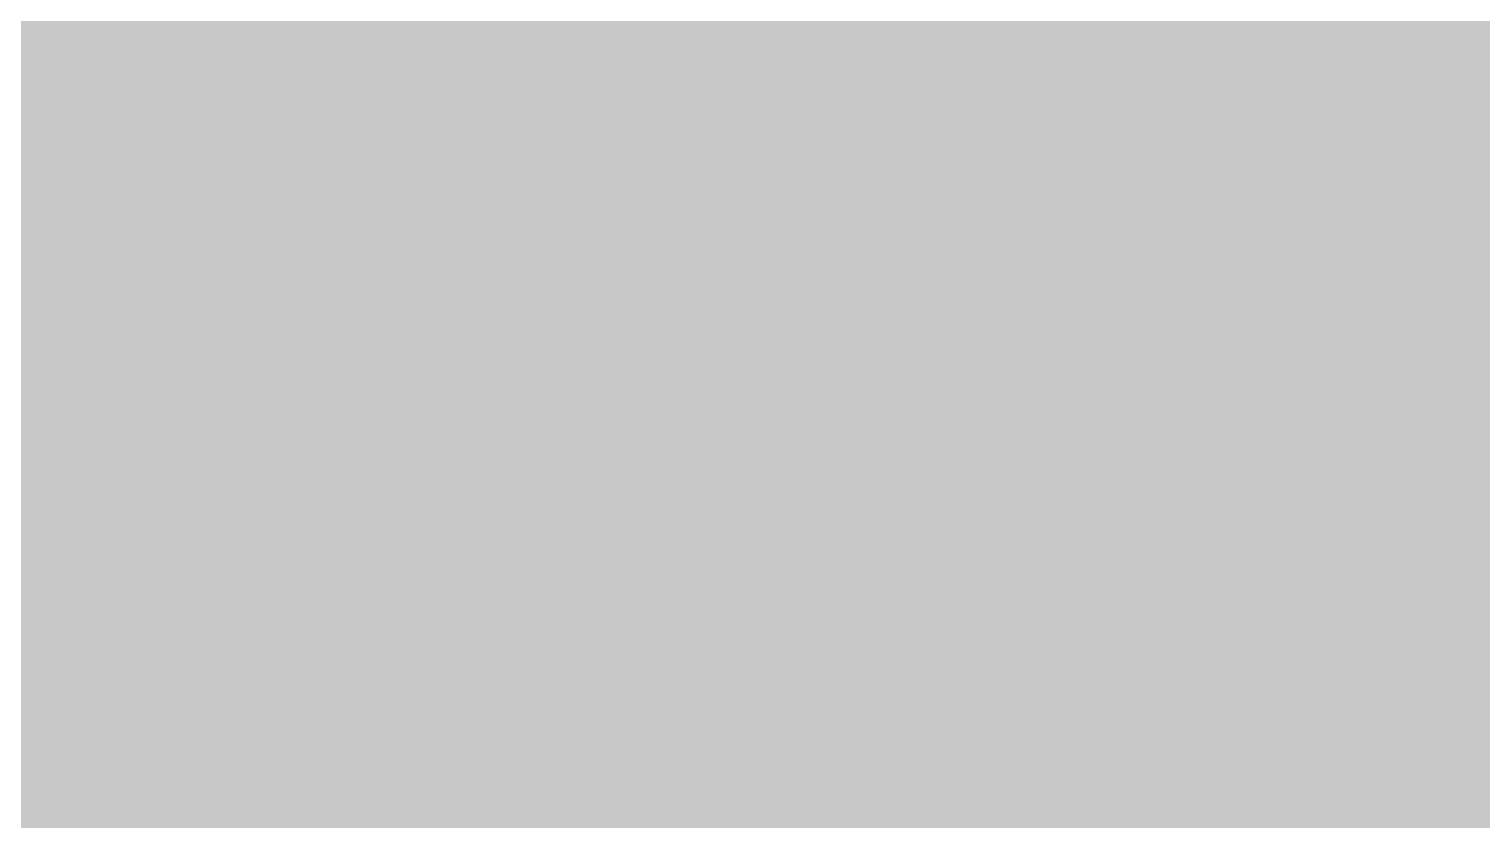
# Model space of a CAD drawing. Header units: metres. Extents: x 349021 to 349543, y 9281040 to 9281959.
# Drawn here: x 349203.1575 to 349203.3844, y 9281042.3475 to 9281042.471 of the extents above; entities that cross this region are included whole.
import ezdxf

# ---------------------------------------------------------------- set-up
doc = ezdxf.new("R2010")
doc.units = ezdxf.units.M
doc.header["$LTSCALE"] = 0.25
doc.layers.add('ISO-3D', color=7, linetype='CONTINUOUS', lineweight=13)

msp = doc.modelspace()

# ---------------------------------------------------------------- linework, layer by layer
at = {"layer": 'ISO-3D', "true_color": 0x9e9c96}
for points in [[(349203.14633, 9281042.48364), (349203.15918, 9281042.47621), (349203.13362, 9281042.4763), (349203.14648, 9281042.46888)], [(349203.17189, 9281042.48355), (349203.18475, 9281042.47612), (349203.15918, 9281042.47621), (349203.17204, 9281042.46879)], [(349203.19745, 9281042.48345), (349203.21031, 9281042.47603), (349203.18475, 9281042.47612), (349203.1976, 9281042.4687)], [(349203.2233, 9281042.48353), (349203.23616, 9281042.47611), (349203.21031, 9281042.47603), (349203.22317, 9281042.46861)], [(349203.24915, 9281042.48361), (349203.26201, 9281042.47618), (349203.23616, 9281042.47611), (349203.24902, 9281042.46868)], [(349203.275, 9281042.48368), (349203.28786, 9281042.47626), (349203.26201, 9281042.47618), (349203.27486, 9281042.46876)], [(349203.30085, 9281042.48376), (349203.3137, 9281042.47633), (349203.28786, 9281042.47626), (349203.30071, 9281042.46883)], [(349203.3267, 9281042.48383), (349203.33955, 9281042.47641), (349203.3137, 9281042.47633), (349203.32656, 9281042.46891)], [(349203.35254, 9281042.48391), (349203.3654, 9281042.47648), (349203.33955, 9281042.47641), (349203.35241, 9281042.46898)], [(349203.37839, 9281042.48398), (349203.39125, 9281042.47656), (349203.3654, 9281042.47648), (349203.37826, 9281042.46906)], [(349203.16843, 9281042.48079), (349203.18142, 9281042.47329), (349203.1555, 9281042.47333), (349203.16849, 9281042.46583)], [(349203.19435, 9281042.48076), (349203.20734, 9281042.47326), (349203.18142, 9281042.47329), (349203.19441, 9281042.46579)], [(349203.22027, 9281042.48072), (349203.23326, 9281042.47322), (349203.20734, 9281042.47326), (349203.22033, 9281042.46576)], [(349203.24618, 9281042.48068), (349203.25917, 9281042.47318), (349203.23326, 9281042.47322), (349203.24625, 9281042.46572)], [(349203.2721, 9281042.48065), (349203.28509, 9281042.47315), (349203.25917, 9281042.47318), (349203.27216, 9281042.46568)], [(349203.29802, 9281042.48061), (349203.31101, 9281042.47311), (349203.28509, 9281042.47315), (349203.29808, 9281042.46565)], [(349203.32394, 9281042.48057), (349203.33693, 9281042.47307), (349203.31101, 9281042.47311), (349203.324, 9281042.46561)], [(349203.34985, 9281042.48054), (349203.36284, 9281042.47304), (349203.33693, 9281042.47307), (349203.34992, 9281042.46557)], [(349203.37577, 9281042.4805), (349203.38876, 9281042.473), (349203.36284, 9281042.47304), (349203.37583, 9281042.46554)], [(349203.15918, 9281042.47621), (349203.17204, 9281042.46879), (349203.14648, 9281042.46888), (349203.15934, 9281042.46145)], [(349203.18475, 9281042.47612), (349203.1976, 9281042.4687), (349203.17204, 9281042.46879), (349203.1849, 9281042.46136)], [(349203.21031, 9281042.47603), (349203.22317, 9281042.46861), (349203.1976, 9281042.4687), (349203.21046, 9281042.46127)], [(349203.23616, 9281042.47611), (349203.24902, 9281042.46868), (349203.22317, 9281042.46861), (349203.23602, 9281042.46118)], [(349203.26201, 9281042.47618), (349203.27486, 9281042.46876), (349203.24902, 9281042.46868), (349203.26187, 9281042.46126)], [(349203.28786, 9281042.47626), (349203.30071, 9281042.46883), (349203.27486, 9281042.46876), (349203.28772, 9281042.46133)], [(349203.3137, 9281042.47633), (349203.32656, 9281042.46891), (349203.30071, 9281042.46883), (349203.31357, 9281042.46141)], [(349203.33955, 9281042.47641), (349203.35241, 9281042.46898), (349203.32656, 9281042.46891), (349203.33942, 9281042.46148)], [(349203.3654, 9281042.47648), (349203.37826, 9281042.46906), (349203.35241, 9281042.46898), (349203.36527, 9281042.46156)], [(349203.39125, 9281042.47656), (349203.40411, 9281042.46914), (349203.37826, 9281042.46906), (349203.39112, 9281042.46164)], [(349203.1555, 9281042.47333), (349203.16849, 9281042.46583), (349203.14258, 9281042.46587), (349203.15557, 9281042.45837)], [(349203.18142, 9281042.47329), (349203.19441, 9281042.46579), (349203.16849, 9281042.46583), (349203.18148, 9281042.45833)], [(349203.20734, 9281042.47326), (349203.22033, 9281042.46576), (349203.19441, 9281042.46579), (349203.2074, 9281042.45829)], [(349203.23326, 9281042.47322), (349203.24625, 9281042.46572), (349203.22033, 9281042.46576), (349203.23332, 9281042.45826)], [(349203.25917, 9281042.47318), (349203.27216, 9281042.46568), (349203.24625, 9281042.46572), (349203.25924, 9281042.45822)], [(349203.28509, 9281042.47315), (349203.29808, 9281042.46565), (349203.27216, 9281042.46568), (349203.28515, 9281042.45818)], [(349203.31101, 9281042.47311), (349203.324, 9281042.46561), (349203.29808, 9281042.46565), (349203.31107, 9281042.45815)], [(349203.33693, 9281042.47307), (349203.34992, 9281042.46557), (349203.324, 9281042.46561), (349203.33699, 9281042.45811)], [(349203.36284, 9281042.47304), (349203.37583, 9281042.46554), (349203.34992, 9281042.46557), (349203.36291, 9281042.45807)], [(349203.38876, 9281042.473), (349203.40175, 9281042.4655), (349203.37583, 9281042.46554), (349203.38882, 9281042.45804)], [(349203.14648, 9281042.46888), (349203.15934, 9281042.46145), (349203.13378, 9281042.46155), (349203.14664, 9281042.45412)], [(349203.17204, 9281042.46879), (349203.1849, 9281042.46136), (349203.15934, 9281042.46145), (349203.1722, 9281042.45403)], [(349203.1976, 9281042.4687), (349203.21046, 9281042.46127), (349203.1849, 9281042.46136), (349203.19776, 9281042.45394)], [(349203.22317, 9281042.46861), (349203.23602, 9281042.46118), (349203.21046, 9281042.46127), (349203.22332, 9281042.45385)], [(349203.24902, 9281042.46868), (349203.26187, 9281042.46126), (349203.23602, 9281042.46118), (349203.24888, 9281042.45376)], [(349203.27486, 9281042.46876), (349203.28772, 9281042.46133), (349203.26187, 9281042.46126), (349203.27473, 9281042.45383)], [(349203.30071, 9281042.46883), (349203.31357, 9281042.46141), (349203.28772, 9281042.46133), (349203.30058, 9281042.45391)], [(349203.32656, 9281042.46891), (349203.33942, 9281042.46148), (349203.31357, 9281042.46141), (349203.32643, 9281042.45398)], [(349203.35241, 9281042.46898), (349203.36527, 9281042.46156), (349203.33942, 9281042.46148), (349203.35228, 9281042.45406)], [(349203.37826, 9281042.46906), (349203.39112, 9281042.46164), (349203.36527, 9281042.46156), (349203.37813, 9281042.45414)], [(349203.16849, 9281042.46583), (349203.18148, 9281042.45833), (349203.15557, 9281042.45837), (349203.16856, 9281042.45087)], [(349203.19441, 9281042.46579), (349203.2074, 9281042.45829), (349203.18148, 9281042.45833), (349203.19447, 9281042.45083)], [(349203.22033, 9281042.46576), (349203.23332, 9281042.45826), (349203.2074, 9281042.45829), (349203.22039, 9281042.45079)], [(349203.24625, 9281042.46572), (349203.25924, 9281042.45822), (349203.23332, 9281042.45826), (349203.24631, 9281042.45076)], [(349203.27216, 9281042.46568), (349203.28515, 9281042.45818), (349203.25924, 9281042.45822), (349203.27223, 9281042.45072)], [(349203.29808, 9281042.46565), (349203.31107, 9281042.45815), (349203.28515, 9281042.45818), (349203.29814, 9281042.45068)], [(349203.324, 9281042.46561), (349203.33699, 9281042.45811), (349203.31107, 9281042.45815), (349203.32406, 9281042.45065)], [(349203.34992, 9281042.46557), (349203.36291, 9281042.45807), (349203.33699, 9281042.45811), (349203.34998, 9281042.45061)], [(349203.37583, 9281042.46554), (349203.38882, 9281042.45804), (349203.36291, 9281042.45807), (349203.3759, 9281042.45057)], [(349203.36527, 9281042.46156), (349203.37813, 9281042.45414), (349203.35228, 9281042.45406), (349203.36514, 9281042.44664)], [(349203.39112, 9281042.46164), (349203.40398, 9281042.45421), (349203.37813, 9281042.45414), (349203.39099, 9281042.44671)], [(349203.15934, 9281042.46145), (349203.1722, 9281042.45403), (349203.14664, 9281042.45412), (349203.1595, 9281042.4467)], [(349203.1849, 9281042.46136), (349203.19776, 9281042.45394), (349203.1722, 9281042.45403), (349203.18506, 9281042.44661)], [(349203.21046, 9281042.46127), (349203.22332, 9281042.45385), (349203.19776, 9281042.45394), (349203.21062, 9281042.44652)], [(349203.23602, 9281042.46118), (349203.24888, 9281042.45376), (349203.22332, 9281042.45385), (349203.23618, 9281042.44642)], [(349203.26187, 9281042.46126), (349203.27473, 9281042.45383), (349203.24888, 9281042.45376), (349203.26174, 9281042.44633)], [(349203.28772, 9281042.46133), (349203.30058, 9281042.45391), (349203.27473, 9281042.45383), (349203.28759, 9281042.44641)], [(349203.31357, 9281042.46141), (349203.32643, 9281042.45398), (349203.30058, 9281042.45391), (349203.31344, 9281042.44648)], [(349203.33942, 9281042.46148), (349203.35228, 9281042.45406), (349203.32643, 9281042.45398), (349203.33929, 9281042.44656)], [(349203.15557, 9281042.45837), (349203.16856, 9281042.45087), (349203.14264, 9281042.4509), (349203.15563, 9281042.4434)], [(349203.18148, 9281042.45833), (349203.19447, 9281042.45083), (349203.16856, 9281042.45087), (349203.18155, 9281042.44337)], [(349203.2074, 9281042.45829), (349203.22039, 9281042.45079), (349203.19447, 9281042.45083), (349203.20747, 9281042.44333)], [(349203.23332, 9281042.45826), (349203.24631, 9281042.45076), (349203.22039, 9281042.45079), (349203.23338, 9281042.44329)], [(349203.25924, 9281042.45822), (349203.27223, 9281042.45072), (349203.24631, 9281042.45076), (349203.2593, 9281042.44326)], [(349203.28515, 9281042.45818), (349203.29814, 9281042.45068), (349203.27223, 9281042.45072), (349203.28522, 9281042.44322)], [(349203.31107, 9281042.45815), (349203.32406, 9281042.45065), (349203.29814, 9281042.45068), (349203.31113, 9281042.44318)], [(349203.33699, 9281042.45811), (349203.34998, 9281042.45061), (349203.32406, 9281042.45065), (349203.33705, 9281042.44315)], [(349203.36291, 9281042.45807), (349203.3759, 9281042.45057), (349203.34998, 9281042.45061), (349203.36297, 9281042.44311)], [(349203.38882, 9281042.45804), (349203.40181, 9281042.45054), (349203.3759, 9281042.45057), (349203.38889, 9281042.44307)], [(349203.14664, 9281042.45412), (349203.1595, 9281042.4467), (349203.13394, 9281042.44679), (349203.1468, 9281042.43936)], [(349203.1722, 9281042.45403), (349203.18506, 9281042.44661), (349203.1595, 9281042.4467), (349203.17236, 9281042.43927)], [(349203.19776, 9281042.45394), (349203.21062, 9281042.44652), (349203.18506, 9281042.44661), (349203.19792, 9281042.43918)], [(349203.22332, 9281042.45385), (349203.23618, 9281042.44642), (349203.21062, 9281042.44652), (349203.22348, 9281042.43909)], [(349203.24888, 9281042.45376), (349203.26174, 9281042.44633), (349203.23618, 9281042.44642), (349203.24904, 9281042.439)], [(349203.27473, 9281042.45383), (349203.28759, 9281042.44641), (349203.26174, 9281042.44633), (349203.2746, 9281042.43891)], [(349203.30058, 9281042.45391), (349203.31344, 9281042.44648), (349203.28759, 9281042.44641), (349203.30045, 9281042.43898)], [(349203.32643, 9281042.45398), (349203.33929, 9281042.44656), (349203.31344, 9281042.44648), (349203.3263, 9281042.43906)], [(349203.35228, 9281042.45406), (349203.36514, 9281042.44664), (349203.33929, 9281042.44656), (349203.35215, 9281042.43914)], [(349203.37813, 9281042.45414), (349203.39099, 9281042.44671), (349203.36514, 9281042.44664), (349203.378, 9281042.43921)], [(349203.16856, 9281042.45087), (349203.18155, 9281042.44337), (349203.15563, 9281042.4434), (349203.16862, 9281042.4359)], [(349203.19447, 9281042.45083), (349203.20747, 9281042.44333), (349203.18155, 9281042.44337), (349203.19454, 9281042.43587)], [(349203.22039, 9281042.45079), (349203.23338, 9281042.44329), (349203.20747, 9281042.44333), (349203.22046, 9281042.43583)], [(349203.24631, 9281042.45076), (349203.2593, 9281042.44326), (349203.23338, 9281042.44329), (349203.24637, 9281042.43579)], [(349203.27223, 9281042.45072), (349203.28522, 9281042.44322), (349203.2593, 9281042.44326), (349203.27229, 9281042.43576)], [(349203.29814, 9281042.45068), (349203.31113, 9281042.44318), (349203.28522, 9281042.44322), (349203.29821, 9281042.43572)], [(349203.32406, 9281042.45065), (349203.33705, 9281042.44315), (349203.31113, 9281042.44318), (349203.32413, 9281042.43568)], [(349203.34998, 9281042.45061), (349203.36297, 9281042.44311), (349203.33705, 9281042.44315), (349203.35004, 9281042.43565)], [(349203.3759, 9281042.45057), (349203.38889, 9281042.44307), (349203.36297, 9281042.44311), (349203.37596, 9281042.43561)], [(349203.1595, 9281042.4467), (349203.17236, 9281042.43927), (349203.1468, 9281042.43936), (349203.15966, 9281042.43194)], [(349203.18506, 9281042.44661), (349203.19792, 9281042.43918), (349203.17236, 9281042.43927), (349203.18522, 9281042.43185)], [(349203.21062, 9281042.44652), (349203.22348, 9281042.43909), (349203.19792, 9281042.43918), (349203.21078, 9281042.43176)], [(349203.23618, 9281042.44642), (349203.24904, 9281042.439), (349203.22348, 9281042.43909), (349203.23634, 9281042.43167)], [(349203.26174, 9281042.44633), (349203.2746, 9281042.43891), (349203.24904, 9281042.439), (349203.2619, 9281042.43158)], [(349203.28759, 9281042.44641), (349203.30045, 9281042.43898), (349203.2746, 9281042.43891), (349203.28746, 9281042.43148)], [(349203.31344, 9281042.44648), (349203.3263, 9281042.43906), (349203.30045, 9281042.43898), (349203.31331, 9281042.43156)], [(349203.33929, 9281042.44656), (349203.35215, 9281042.43914), (349203.3263, 9281042.43906), (349203.33916, 9281042.43164)], [(349203.36514, 9281042.44664), (349203.378, 9281042.43921), (349203.35215, 9281042.43914), (349203.36501, 9281042.43171)], [(349203.39099, 9281042.44671), (349203.40385, 9281042.43929), (349203.378, 9281042.43921), (349203.39086, 9281042.43179)], [(349203.15563, 9281042.4434), (349203.16862, 9281042.4359), (349203.1427, 9281042.43594), (349203.15569, 9281042.42844)], [(349203.18155, 9281042.44337), (349203.19454, 9281042.43587), (349203.16862, 9281042.4359), (349203.18161, 9281042.4284)], [(349203.20747, 9281042.44333), (349203.22046, 9281042.43583), (349203.19454, 9281042.43587), (349203.20753, 9281042.42837)], [(349203.23338, 9281042.44329), (349203.24637, 9281042.43579), (349203.22046, 9281042.43583), (349203.23345, 9281042.42833)], [(349203.2593, 9281042.44326), (349203.27229, 9281042.43576), (349203.24637, 9281042.43579), (349203.25936, 9281042.42829)], [(349203.28522, 9281042.44322), (349203.29821, 9281042.43572), (349203.27229, 9281042.43576), (349203.28528, 9281042.42826)], [(349203.31113, 9281042.44318), (349203.32413, 9281042.43568), (349203.29821, 9281042.43572), (349203.3112, 9281042.42822)], [(349203.33705, 9281042.44315), (349203.35004, 9281042.43565), (349203.32413, 9281042.43568), (349203.33712, 9281042.42818)], [(349203.36297, 9281042.44311), (349203.37596, 9281042.43561), (349203.35004, 9281042.43565), (349203.36303, 9281042.42815)], [(349203.38889, 9281042.44307), (349203.40188, 9281042.43557), (349203.37596, 9281042.43561), (349203.38895, 9281042.42811)], [(349203.1468, 9281042.43936), (349203.15966, 9281042.43194), (349203.1341, 9281042.43203), (349203.14696, 9281042.42461)], [(349203.17236, 9281042.43927), (349203.18522, 9281042.43185), (349203.15966, 9281042.43194), (349203.17252, 9281042.42452)], [(349203.19792, 9281042.43918), (349203.21078, 9281042.43176), (349203.18522, 9281042.43185), (349203.19808, 9281042.42442)], [(349203.22348, 9281042.43909), (349203.23634, 9281042.43167), (349203.21078, 9281042.43176), (349203.22364, 9281042.42433)], [(349203.24904, 9281042.439), (349203.2619, 9281042.43158), (349203.23634, 9281042.43167), (349203.2492, 9281042.42424)], [(349203.2746, 9281042.43891), (349203.28746, 9281042.43148), (349203.2619, 9281042.43158), (349203.27476, 9281042.42415)], [(349203.30045, 9281042.43898), (349203.31331, 9281042.43156), (349203.28746, 9281042.43148), (349203.30032, 9281042.42406)], [(349203.3263, 9281042.43906), (349203.33916, 9281042.43164), (349203.31331, 9281042.43156), (349203.32617, 9281042.42414)], [(349203.35215, 9281042.43914), (349203.36501, 9281042.43171), (349203.33916, 9281042.43164), (349203.35202, 9281042.42421)], [(349203.378, 9281042.43921), (349203.39086, 9281042.43179), (349203.36501, 9281042.43171), (349203.37787, 9281042.42429)], [(349203.16862, 9281042.4359), (349203.18161, 9281042.4284), (349203.15569, 9281042.42844), (349203.16868, 9281042.42094)], [(349203.19454, 9281042.43587), (349203.20753, 9281042.42837), (349203.18161, 9281042.4284), (349203.1946, 9281042.4209)], [(349203.22046, 9281042.43583), (349203.23345, 9281042.42833), (349203.20753, 9281042.42837), (349203.22052, 9281042.42087)], [(349203.24637, 9281042.43579), (349203.25936, 9281042.42829), (349203.23345, 9281042.42833), (349203.24644, 9281042.42083)], [(349203.27229, 9281042.43576), (349203.28528, 9281042.42826), (349203.25936, 9281042.42829), (349203.27235, 9281042.42079)], [(349203.29821, 9281042.43572), (349203.3112, 9281042.42822), (349203.28528, 9281042.42826), (349203.29827, 9281042.42076)], [(349203.32413, 9281042.43568), (349203.33712, 9281042.42818), (349203.3112, 9281042.42822), (349203.32419, 9281042.42072)], [(349203.35004, 9281042.43565), (349203.36303, 9281042.42815), (349203.33712, 9281042.42818), (349203.35011, 9281042.42068)], [(349203.37596, 9281042.43561), (349203.38895, 9281042.42811), (349203.36303, 9281042.42815), (349203.37602, 9281042.42065)], [(349203.15966, 9281042.43194), (349203.17252, 9281042.42452), (349203.14696, 9281042.42461), (349203.15981, 9281042.41718)], [(349203.18522, 9281042.43185), (349203.19808, 9281042.42442), (349203.17252, 9281042.42452), (349203.18538, 9281042.41709)], [(349203.21078, 9281042.43176), (349203.22364, 9281042.42433), (349203.19808, 9281042.42442), (349203.21094, 9281042.417)], [(349203.23634, 9281042.43167), (349203.2492, 9281042.42424), (349203.22364, 9281042.42433), (349203.2365, 9281042.41691)], [(349203.2619, 9281042.43158), (349203.27476, 9281042.42415), (349203.2492, 9281042.42424), (349203.26206, 9281042.41682)], [(349203.28746, 9281042.43148), (349203.30032, 9281042.42406), (349203.27476, 9281042.42415), (349203.28762, 9281042.41673)], [(349203.31331, 9281042.43156), (349203.32617, 9281042.42414), (349203.30032, 9281042.42406), (349203.31318, 9281042.41664)], [(349203.33916, 9281042.43164), (349203.35202, 9281042.42421), (349203.32617, 9281042.42414), (349203.33903, 9281042.41671)], [(349203.36501, 9281042.43171), (349203.37787, 9281042.42429), (349203.35202, 9281042.42421), (349203.36488, 9281042.41679)], [(349203.39086, 9281042.43179), (349203.40372, 9281042.42436), (349203.37787, 9281042.42429), (349203.39073, 9281042.41686)], [(349203.15569, 9281042.42844), (349203.16868, 9281042.42094), (349203.14277, 9281042.42098), (349203.15576, 9281042.41348)], [(349203.18161, 9281042.4284), (349203.1946, 9281042.4209), (349203.16868, 9281042.42094), (349203.18167, 9281042.41344)], [(349203.20753, 9281042.42837), (349203.22052, 9281042.42087), (349203.1946, 9281042.4209), (349203.20759, 9281042.4134)], [(349203.23345, 9281042.42833), (349203.24644, 9281042.42083), (349203.22052, 9281042.42087), (349203.23351, 9281042.41337)], [(349203.25936, 9281042.42829), (349203.27235, 9281042.42079), (349203.24644, 9281042.42083), (349203.25943, 9281042.41333)], [(349203.28528, 9281042.42826), (349203.29827, 9281042.42076), (349203.27235, 9281042.42079), (349203.28534, 9281042.41329)], [(349203.3112, 9281042.42822), (349203.32419, 9281042.42072), (349203.29827, 9281042.42076), (349203.31126, 9281042.41326)], [(349203.33712, 9281042.42818), (349203.35011, 9281042.42068), (349203.32419, 9281042.42072), (349203.33718, 9281042.41322)], [(349203.36303, 9281042.42815), (349203.37602, 9281042.42065), (349203.35011, 9281042.42068), (349203.3631, 9281042.41318)], [(349203.38895, 9281042.42811), (349203.40194, 9281042.42061), (349203.37602, 9281042.42065), (349203.38901, 9281042.41315)], [(349203.14696, 9281042.42461), (349203.15981, 9281042.41718), (349203.13425, 9281042.41727), (349203.14711, 9281042.40985)], [(349203.17252, 9281042.42452), (349203.18538, 9281042.41709), (349203.15981, 9281042.41718), (349203.17267, 9281042.40976)], [(349203.19808, 9281042.42442), (349203.21094, 9281042.417), (349203.18538, 9281042.41709), (349203.19823, 9281042.40967)], [(349203.22364, 9281042.42433), (349203.2365, 9281042.41691), (349203.21094, 9281042.417), (349203.2238, 9281042.40958)], [(349203.2492, 9281042.42424), (349203.26206, 9281042.41682), (349203.2365, 9281042.41691), (349203.24936, 9281042.40948)], [(349203.27476, 9281042.42415), (349203.28762, 9281042.41673), (349203.26206, 9281042.41682), (349203.27492, 9281042.40939)], [(349203.30032, 9281042.42406), (349203.31318, 9281042.41664), (349203.28762, 9281042.41673), (349203.30048, 9281042.4093)], [(349203.32617, 9281042.42414), (349203.33903, 9281042.41671), (349203.31318, 9281042.41664), (349203.32604, 9281042.40921)], [(349203.35202, 9281042.42421), (349203.36488, 9281042.41679), (349203.33903, 9281042.41671), (349203.35189, 9281042.40929)], [(349203.37787, 9281042.42429), (349203.39073, 9281042.41686), (349203.36488, 9281042.41679), (349203.37774, 9281042.40936)], [(349203.16868, 9281042.42094), (349203.18167, 9281042.41344), (349203.15576, 9281042.41348), (349203.16875, 9281042.40598)], [(349203.1946, 9281042.4209), (349203.20759, 9281042.4134), (349203.18167, 9281042.41344), (349203.19466, 9281042.40594)], [(349203.22052, 9281042.42087), (349203.23351, 9281042.41337), (349203.20759, 9281042.4134), (349203.22058, 9281042.4059)], [(349203.24644, 9281042.42083), (349203.25943, 9281042.41333), (349203.23351, 9281042.41337), (349203.2465, 9281042.40587)], [(349203.27235, 9281042.42079), (349203.28534, 9281042.41329), (349203.25943, 9281042.41333), (349203.27242, 9281042.40583)], [(349203.29827, 9281042.42076), (349203.31126, 9281042.41326), (349203.28534, 9281042.41329), (349203.29833, 9281042.40579)], [(349203.32419, 9281042.42072), (349203.33718, 9281042.41322), (349203.31126, 9281042.41326), (349203.32425, 9281042.40576)], [(349203.35011, 9281042.42068), (349203.3631, 9281042.41318), (349203.33718, 9281042.41322), (349203.35017, 9281042.40572)], [(349203.37602, 9281042.42065), (349203.38901, 9281042.41315), (349203.3631, 9281042.41318), (349203.37609, 9281042.40568)], [(349203.15981, 9281042.41718), (349203.17267, 9281042.40976), (349203.14711, 9281042.40985), (349203.15997, 9281042.40242)], [(349203.18538, 9281042.41709), (349203.19823, 9281042.40967), (349203.17267, 9281042.40976), (349203.18553, 9281042.40233)], [(349203.21094, 9281042.417), (349203.2238, 9281042.40958), (349203.19823, 9281042.40967), (349203.21109, 9281042.40224)], [(349203.2365, 9281042.41691), (349203.24936, 9281042.40948), (349203.2238, 9281042.40958), (349203.23665, 9281042.40215)], [(349203.26206, 9281042.41682), (349203.27492, 9281042.40939), (349203.24936, 9281042.40948), (349203.26222, 9281042.40206)], [(349203.28762, 9281042.41673), (349203.30048, 9281042.4093), (349203.27492, 9281042.40939), (349203.28778, 9281042.40197)], [(349203.31318, 9281042.41664), (349203.32604, 9281042.40921), (349203.30048, 9281042.4093), (349203.31334, 9281042.40188)], [(349203.33903, 9281042.41671), (349203.35189, 9281042.40929), (349203.32604, 9281042.40921), (349203.3389, 9281042.40179)], [(349203.36488, 9281042.41679), (349203.37774, 9281042.40936), (349203.35189, 9281042.40929), (349203.36475, 9281042.40186)], [(349203.39073, 9281042.41686), (349203.40359, 9281042.40944), (349203.37774, 9281042.40936), (349203.3906, 9281042.40194)], [(349203.15576, 9281042.41348), (349203.16875, 9281042.40598), (349203.14283, 9281042.40601), (349203.15582, 9281042.39851)], [(349203.18167, 9281042.41344), (349203.19466, 9281042.40594), (349203.16875, 9281042.40598), (349203.18174, 9281042.39848)], [(349203.20759, 9281042.4134), (349203.22058, 9281042.4059), (349203.19466, 9281042.40594), (349203.20766, 9281042.39844)], [(349203.23351, 9281042.41337), (349203.2465, 9281042.40587), (349203.22058, 9281042.4059), (349203.23357, 9281042.3984)], [(349203.25943, 9281042.41333), (349203.27242, 9281042.40583), (349203.2465, 9281042.40587), (349203.25949, 9281042.39837)], [(349203.28534, 9281042.41329), (349203.29833, 9281042.40579), (349203.27242, 9281042.40583), (349203.28541, 9281042.39833)], [(349203.31126, 9281042.41326), (349203.32425, 9281042.40576), (349203.29833, 9281042.40579), (349203.31132, 9281042.39829)], [(349203.33718, 9281042.41322), (349203.35017, 9281042.40572), (349203.32425, 9281042.40576), (349203.33724, 9281042.39826)], [(349203.3631, 9281042.41318), (349203.37609, 9281042.40568), (349203.35017, 9281042.40572), (349203.36316, 9281042.39822)], [(349203.38901, 9281042.41315), (349203.402, 9281042.40565), (349203.37609, 9281042.40568), (349203.38908, 9281042.39818)], [(349203.14711, 9281042.40985), (349203.15997, 9281042.40242), (349203.13441, 9281042.40252), (349203.14727, 9281042.39509)], [(349203.17267, 9281042.40976), (349203.18553, 9281042.40233), (349203.15997, 9281042.40242), (349203.17283, 9281042.395)], [(349203.19823, 9281042.40967), (349203.21109, 9281042.40224), (349203.18553, 9281042.40233), (349203.19839, 9281042.39491)], [(349203.2238, 9281042.40958), (349203.23665, 9281042.40215), (349203.21109, 9281042.40224), (349203.22395, 9281042.39482)], [(349203.24936, 9281042.40948), (349203.26222, 9281042.40206), (349203.23665, 9281042.40215), (349203.24951, 9281042.39473)], [(349203.27492, 9281042.40939), (349203.28778, 9281042.40197), (349203.26222, 9281042.40206), (349203.27507, 9281042.39464)], [(349203.37774, 9281042.40936), (349203.3906, 9281042.40194), (349203.36475, 9281042.40186), (349203.37761, 9281042.39444)], [(349203.30048, 9281042.4093), (349203.31334, 9281042.40188), (349203.28778, 9281042.40197), (349203.30064, 9281042.39455)], [(349203.32604, 9281042.40921), (349203.3389, 9281042.40179), (349203.31334, 9281042.40188), (349203.3262, 9281042.39445)], [(349203.35189, 9281042.40929), (349203.36475, 9281042.40186), (349203.3389, 9281042.40179), (349203.35176, 9281042.39436)], [(349203.16875, 9281042.40598), (349203.18174, 9281042.39848), (349203.15582, 9281042.39851), (349203.16881, 9281042.39101)], [(349203.19466, 9281042.40594), (349203.20766, 9281042.39844), (349203.18174, 9281042.39848), (349203.19473, 9281042.39098)], [(349203.22058, 9281042.4059), (349203.23357, 9281042.3984), (349203.20766, 9281042.39844), (349203.22065, 9281042.39094)], [(349203.2465, 9281042.40587), (349203.25949, 9281042.39837), (349203.23357, 9281042.3984), (349203.24656, 9281042.3909)], [(349203.27242, 9281042.40583), (349203.28541, 9281042.39833), (349203.25949, 9281042.39837), (349203.27248, 9281042.39087)], [(349203.29833, 9281042.40579), (349203.31132, 9281042.39829), (349203.28541, 9281042.39833), (349203.2984, 9281042.39083)], [(349203.32425, 9281042.40576), (349203.33724, 9281042.39826), (349203.31132, 9281042.39829), (349203.32432, 9281042.39079)], [(349203.35017, 9281042.40572), (349203.36316, 9281042.39822), (349203.33724, 9281042.39826), (349203.35023, 9281042.39076)], [(349203.37609, 9281042.40568), (349203.38908, 9281042.39818), (349203.36316, 9281042.39822), (349203.37615, 9281042.39072)], [(349203.15997, 9281042.40242), (349203.17283, 9281042.395), (349203.14727, 9281042.39509), (349203.16013, 9281042.38767)], [(349203.18553, 9281042.40233), (349203.19839, 9281042.39491), (349203.17283, 9281042.395), (349203.18569, 9281042.38758)], [(349203.21109, 9281042.40224), (349203.22395, 9281042.39482), (349203.19839, 9281042.39491), (349203.21125, 9281042.38748)], [(349203.23665, 9281042.40215), (349203.24951, 9281042.39473), (349203.22395, 9281042.39482), (349203.23681, 9281042.38739)], [(349203.26222, 9281042.40206), (349203.27507, 9281042.39464), (349203.24951, 9281042.39473), (349203.26237, 9281042.3873)], [(349203.28778, 9281042.40197), (349203.30064, 9281042.39455), (349203.27507, 9281042.39464), (349203.28793, 9281042.38721)], [(349203.31334, 9281042.40188), (349203.3262, 9281042.39445), (349203.30064, 9281042.39455), (349203.31349, 9281042.38712)], [(349203.3389, 9281042.40179), (349203.35176, 9281042.39436), (349203.3262, 9281042.39445), (349203.33906, 9281042.38703)], [(349203.36475, 9281042.40186), (349203.37761, 9281042.39444), (349203.35176, 9281042.39436), (349203.36462, 9281042.38694)], [(349203.3906, 9281042.40194), (349203.40346, 9281042.39452), (349203.37761, 9281042.39444), (349203.39047, 9281042.38702)], [(349203.15582, 9281042.39851), (349203.16881, 9281042.39101), (349203.14289, 9281042.39105), (349203.15588, 9281042.38355)], [(349203.18174, 9281042.39848), (349203.19473, 9281042.39098), (349203.16881, 9281042.39101), (349203.1818, 9281042.38351)], [(349203.20766, 9281042.39844), (349203.22065, 9281042.39094), (349203.19473, 9281042.39098), (349203.20772, 9281042.38348)], [(349203.23357, 9281042.3984), (349203.24656, 9281042.3909), (349203.22065, 9281042.39094), (349203.23364, 9281042.38344)], [(349203.25949, 9281042.39837), (349203.27248, 9281042.39087), (349203.24656, 9281042.3909), (349203.25955, 9281042.3834)], [(349203.28541, 9281042.39833), (349203.2984, 9281042.39083), (349203.27248, 9281042.39087), (349203.28547, 9281042.38337)], [(349203.31132, 9281042.39829), (349203.32432, 9281042.39079), (349203.2984, 9281042.39083), (349203.31139, 9281042.38333)], [(349203.33724, 9281042.39826), (349203.35023, 9281042.39076), (349203.32432, 9281042.39079), (349203.33731, 9281042.38329)], [(349203.36316, 9281042.39822), (349203.37615, 9281042.39072), (349203.35023, 9281042.39076), (349203.36322, 9281042.38326)], [(349203.38908, 9281042.39818), (349203.40207, 9281042.39068), (349203.37615, 9281042.39072), (349203.38914, 9281042.38322)], [(349203.14727, 9281042.39509), (349203.16013, 9281042.38767), (349203.13457, 9281042.38776), (349203.14743, 9281042.38033)], [(349203.17283, 9281042.395), (349203.18569, 9281042.38758), (349203.16013, 9281042.38767), (349203.17299, 9281042.38024)], [(349203.19839, 9281042.39491), (349203.21125, 9281042.38748), (349203.18569, 9281042.38758), (349203.19855, 9281042.38015)], [(349203.22395, 9281042.39482), (349203.23681, 9281042.38739), (349203.21125, 9281042.38748), (349203.22411, 9281042.38006)], [(349203.24951, 9281042.39473), (349203.26237, 9281042.3873), (349203.23681, 9281042.38739), (349203.24967, 9281042.37997)], [(349203.27507, 9281042.39464), (349203.28793, 9281042.38721), (349203.26237, 9281042.3873), (349203.27523, 9281042.37988)], [(349203.30064, 9281042.39455), (349203.31349, 9281042.38712), (349203.28793, 9281042.38721), (349203.30079, 9281042.37979)], [(349203.3262, 9281042.39445), (349203.33906, 9281042.38703), (349203.31349, 9281042.38712), (349203.32635, 9281042.3797)], [(349203.35176, 9281042.39436), (349203.36462, 9281042.38694), (349203.33906, 9281042.38703), (349203.35191, 9281042.37961)], [(349203.37761, 9281042.39444), (349203.39047, 9281042.38702), (349203.36462, 9281042.38694), (349203.37748, 9281042.37952)], [(349203.16881, 9281042.39101), (349203.1818, 9281042.38351), (349203.15588, 9281042.38355), (349203.16887, 9281042.37605)], [(349203.19473, 9281042.39098), (349203.20772, 9281042.38348), (349203.1818, 9281042.38351), (349203.19479, 9281042.37601)], [(349203.22065, 9281042.39094), (349203.23364, 9281042.38344), (349203.20772, 9281042.38348), (349203.22071, 9281042.37598)], [(349203.24656, 9281042.3909), (349203.25955, 9281042.3834), (349203.23364, 9281042.38344), (349203.24663, 9281042.37594)], [(349203.27248, 9281042.39087), (349203.28547, 9281042.38337), (349203.25955, 9281042.3834), (349203.27254, 9281042.3759)], [(349203.2984, 9281042.39083), (349203.31139, 9281042.38333), (349203.28547, 9281042.38337), (349203.29846, 9281042.37587)], [(349203.32432, 9281042.39079), (349203.33731, 9281042.38329), (349203.31139, 9281042.38333), (349203.32438, 9281042.37583)], [(349203.35023, 9281042.39076), (349203.36322, 9281042.38326), (349203.33731, 9281042.38329), (349203.3503, 9281042.37579)], [(349203.37615, 9281042.39072), (349203.38914, 9281042.38322), (349203.36322, 9281042.38326), (349203.37621, 9281042.37576)], [(349203.16013, 9281042.38767), (349203.17299, 9281042.38024), (349203.14743, 9281042.38033), (349203.16029, 9281042.37291)], [(349203.18569, 9281042.38758), (349203.19855, 9281042.38015), (349203.17299, 9281042.38024), (349203.18585, 9281042.37282)], [(349203.21125, 9281042.38748), (349203.22411, 9281042.38006), (349203.19855, 9281042.38015), (349203.21141, 9281042.37273)], [(349203.23681, 9281042.38739), (349203.24967, 9281042.37997), (349203.22411, 9281042.38006), (349203.23697, 9281042.37264)], [(349203.26237, 9281042.3873), (349203.27523, 9281042.37988), (349203.24967, 9281042.37997), (349203.26253, 9281042.37255)], [(349203.28793, 9281042.38721), (349203.30079, 9281042.37979), (349203.27523, 9281042.37988), (349203.28809, 9281042.37245)], [(349203.31349, 9281042.38712), (349203.32635, 9281042.3797), (349203.30079, 9281042.37979), (349203.31365, 9281042.37236)], [(349203.33906, 9281042.38703), (349203.35191, 9281042.37961), (349203.32635, 9281042.3797), (349203.33921, 9281042.37227)], [(349203.36462, 9281042.38694), (349203.37748, 9281042.37952), (349203.35191, 9281042.37961), (349203.36477, 9281042.37218)], [(349203.39047, 9281042.38702), (349203.40333, 9281042.37959), (349203.37748, 9281042.37952), (349203.39033, 9281042.37209)], [(349203.15588, 9281042.38355), (349203.16887, 9281042.37605), (349203.14296, 9281042.37609), (349203.15595, 9281042.36859)], [(349203.1818, 9281042.38351), (349203.19479, 9281042.37601), (349203.16887, 9281042.37605), (349203.18186, 9281042.36855)], [(349203.20772, 9281042.38348), (349203.22071, 9281042.37598), (349203.19479, 9281042.37601), (349203.20778, 9281042.36851)], [(349203.23364, 9281042.38344), (349203.24663, 9281042.37594), (349203.22071, 9281042.37598), (349203.2337, 9281042.36848)], [(349203.25955, 9281042.3834), (349203.27254, 9281042.3759), (349203.24663, 9281042.37594), (349203.25962, 9281042.36844)], [(349203.28547, 9281042.38337), (349203.29846, 9281042.37587), (349203.27254, 9281042.3759), (349203.28553, 9281042.3684)], [(349203.31139, 9281042.38333), (349203.32438, 9281042.37583), (349203.29846, 9281042.37587), (349203.31145, 9281042.36837)], [(349203.33731, 9281042.38329), (349203.3503, 9281042.37579), (349203.32438, 9281042.37583), (349203.33737, 9281042.36833)], [(349203.36322, 9281042.38326), (349203.37621, 9281042.37576), (349203.3503, 9281042.37579), (349203.36329, 9281042.36829)], [(349203.38914, 9281042.38322), (349203.40213, 9281042.37572), (349203.37621, 9281042.37576), (349203.3892, 9281042.36826)], [(349203.14743, 9281042.38033), (349203.16029, 9281042.37291), (349203.13473, 9281042.373), (349203.14759, 9281042.36558)], [(349203.17299, 9281042.38024), (349203.18585, 9281042.37282), (349203.16029, 9281042.37291), (349203.17315, 9281042.36548)], [(349203.19855, 9281042.38015), (349203.21141, 9281042.37273), (349203.18585, 9281042.37282), (349203.19871, 9281042.36539)], [(349203.22411, 9281042.38006), (349203.23697, 9281042.37264), (349203.21141, 9281042.37273), (349203.22427, 9281042.3653)], [(349203.24967, 9281042.37997), (349203.26253, 9281042.37255), (349203.23697, 9281042.37264), (349203.24983, 9281042.36521)], [(349203.27523, 9281042.37988), (349203.28809, 9281042.37245), (349203.26253, 9281042.37255), (349203.27539, 9281042.36512)], [(349203.30079, 9281042.37979), (349203.31365, 9281042.37236), (349203.28809, 9281042.37245), (349203.30095, 9281042.36503)], [(349203.32635, 9281042.3797), (349203.33921, 9281042.37227), (349203.31365, 9281042.37236), (349203.32651, 9281042.36494)], [(349203.35191, 9281042.37961), (349203.36477, 9281042.37218), (349203.33921, 9281042.37227), (349203.35207, 9281042.36485)], [(349203.37748, 9281042.37952), (349203.39033, 9281042.37209), (349203.36477, 9281042.37218), (349203.37763, 9281042.36476)], [(349203.16887, 9281042.37605), (349203.18186, 9281042.36855), (349203.15595, 9281042.36859), (349203.16894, 9281042.36109)], [(349203.19479, 9281042.37601), (349203.20778, 9281042.36851), (349203.18186, 9281042.36855), (349203.19486, 9281042.36105)], [(349203.22071, 9281042.37598), (349203.2337, 9281042.36848), (349203.20778, 9281042.36851), (349203.22077, 9281042.36101)], [(349203.24663, 9281042.37594), (349203.25962, 9281042.36844), (349203.2337, 9281042.36848), (349203.24669, 9281042.36098)], [(349203.27254, 9281042.3759), (349203.28553, 9281042.3684), (349203.25962, 9281042.36844), (349203.27261, 9281042.36094)], [(349203.29846, 9281042.37587), (349203.31145, 9281042.36837), (349203.28553, 9281042.3684), (349203.29852, 9281042.3609)], [(349203.32438, 9281042.37583), (349203.33737, 9281042.36833), (349203.31145, 9281042.36837), (349203.32444, 9281042.36087)], [(349203.3503, 9281042.37579), (349203.36329, 9281042.36829), (349203.33737, 9281042.36833), (349203.35036, 9281042.36083)], [(349203.37621, 9281042.37576), (349203.3892, 9281042.36826), (349203.36329, 9281042.36829), (349203.37628, 9281042.36079)], [(349203.16029, 9281042.37291), (349203.17315, 9281042.36548), (349203.14759, 9281042.36558), (349203.16044, 9281042.35815)], [(349203.18585, 9281042.37282), (349203.19871, 9281042.36539), (349203.17315, 9281042.36548), (349203.18601, 9281042.35806)], [(349203.21141, 9281042.37273), (349203.22427, 9281042.3653), (349203.19871, 9281042.36539), (349203.21157, 9281042.35797)], [(349203.23697, 9281042.37264), (349203.24983, 9281042.36521), (349203.22427, 9281042.3653), (349203.23713, 9281042.35788)], [(349203.26253, 9281042.37255), (349203.27539, 9281042.36512), (349203.24983, 9281042.36521), (349203.26269, 9281042.35779)], [(349203.28809, 9281042.37245), (349203.30095, 9281042.36503), (349203.27539, 9281042.36512), (349203.28825, 9281042.3577)], [(349203.31365, 9281042.37236), (349203.32651, 9281042.36494), (349203.30095, 9281042.36503), (349203.31381, 9281042.35761)], [(349203.33921, 9281042.37227), (349203.35207, 9281042.36485), (349203.32651, 9281042.36494), (349203.33937, 9281042.35752)], [(349203.36477, 9281042.37218), (349203.37763, 9281042.36476), (349203.35207, 9281042.36485), (349203.36493, 9281042.35742)], [(349203.39033, 9281042.37209), (349203.40319, 9281042.36467), (349203.37763, 9281042.36476), (349203.39049, 9281042.35733)], [(349203.15595, 9281042.36859), (349203.16894, 9281042.36109), (349203.14302, 9281042.36112), (349203.15601, 9281042.35362)], [(349203.18186, 9281042.36855), (349203.19486, 9281042.36105), (349203.16894, 9281042.36109), (349203.18193, 9281042.35359)], [(349203.20778, 9281042.36851), (349203.22077, 9281042.36101), (349203.19486, 9281042.36105), (349203.20785, 9281042.35355)], [(349203.2337, 9281042.36848), (349203.24669, 9281042.36098), (349203.22077, 9281042.36101), (349203.23376, 9281042.35351)], [(349203.25962, 9281042.36844), (349203.27261, 9281042.36094), (349203.24669, 9281042.36098), (349203.25968, 9281042.35348)], [(349203.28553, 9281042.3684), (349203.29852, 9281042.3609), (349203.27261, 9281042.36094), (349203.2856, 9281042.35344)], [(349203.31145, 9281042.36837), (349203.32444, 9281042.36087), (349203.29852, 9281042.3609), (349203.31151, 9281042.3534)], [(349203.33737, 9281042.36833), (349203.35036, 9281042.36083), (349203.32444, 9281042.36087), (349203.33743, 9281042.35337)], [(349203.36329, 9281042.36829), (349203.37628, 9281042.36079), (349203.35036, 9281042.36083), (349203.36335, 9281042.35333)], [(349203.3892, 9281042.36826), (349203.40219, 9281042.36076), (349203.37628, 9281042.36079), (349203.38927, 9281042.35329)], [(349203.14759, 9281042.36558), (349203.16044, 9281042.35815), (349203.13488, 9281042.35824), (349203.14774, 9281042.35082)], [(349203.17315, 9281042.36548), (349203.18601, 9281042.35806), (349203.16044, 9281042.35815), (349203.1733, 9281042.35073)], [(349203.19871, 9281042.36539), (349203.21157, 9281042.35797), (349203.18601, 9281042.35806), (349203.19886, 9281042.35064)], [(349203.22427, 9281042.3653), (349203.23713, 9281042.35788), (349203.21157, 9281042.35797), (349203.22443, 9281042.35055)], [(349203.24983, 9281042.36521), (349203.26269, 9281042.35779), (349203.23713, 9281042.35788), (349203.24999, 9281042.35045)], [(349203.27539, 9281042.36512), (349203.28825, 9281042.3577), (349203.26269, 9281042.35779), (349203.27555, 9281042.35036)], [(349203.30095, 9281042.36503), (349203.31381, 9281042.35761), (349203.28825, 9281042.3577), (349203.30111, 9281042.35027)], [(349203.32651, 9281042.36494), (349203.33937, 9281042.35752), (349203.31381, 9281042.35761), (349203.32667, 9281042.35018)], [(349203.35207, 9281042.36485), (349203.36493, 9281042.35742), (349203.33937, 9281042.35752), (349203.35223, 9281042.35009)], [(349203.37763, 9281042.36476), (349203.39049, 9281042.35733), (349203.36493, 9281042.35742), (349203.37779, 9281042.35)], [(349203.16894, 9281042.36109), (349203.18193, 9281042.35359), (349203.15601, 9281042.35362), (349203.169, 9281042.34612)], [(349203.19486, 9281042.36105), (349203.20785, 9281042.35355), (349203.18193, 9281042.35359), (349203.19492, 9281042.34609)], [(349203.22077, 9281042.36101), (349203.23376, 9281042.35351), (349203.20785, 9281042.35355), (349203.22084, 9281042.34605)], [(349203.24669, 9281042.36098), (349203.25968, 9281042.35348), (349203.23376, 9281042.35351), (349203.24675, 9281042.34601)], [(349203.27261, 9281042.36094), (349203.2856, 9281042.35344), (349203.25968, 9281042.35348), (349203.27267, 9281042.34598)], [(349203.29852, 9281042.3609), (349203.31151, 9281042.3534), (349203.2856, 9281042.35344), (349203.29859, 9281042.34594)], [(349203.32444, 9281042.36087), (349203.33743, 9281042.35337), (349203.31151, 9281042.3534), (349203.32451, 9281042.3459)], [(349203.35036, 9281042.36083), (349203.36335, 9281042.35333), (349203.33743, 9281042.35337), (349203.35042, 9281042.34587)], [(349203.37628, 9281042.36079), (349203.38927, 9281042.35329), (349203.36335, 9281042.35333), (349203.37634, 9281042.34583)], [(349203.16044, 9281042.35815), (349203.1733, 9281042.35073), (349203.14774, 9281042.35082), (349203.1606, 9281042.34339)], [(349203.18601, 9281042.35806), (349203.19886, 9281042.35064), (349203.1733, 9281042.35073), (349203.18616, 9281042.3433)], [(349203.21157, 9281042.35797), (349203.22443, 9281042.35055), (349203.19886, 9281042.35064), (349203.21172, 9281042.34321)], [(349203.23713, 9281042.35788), (349203.24999, 9281042.35045), (349203.22443, 9281042.35055), (349203.23728, 9281042.34312)], [(349203.26269, 9281042.35779), (349203.27555, 9281042.35036), (349203.24999, 9281042.35045), (349203.26285, 9281042.34303)], [(349203.28825, 9281042.3577), (349203.30111, 9281042.35027), (349203.27555, 9281042.35036), (349203.28841, 9281042.34294)], [(349203.31381, 9281042.35761), (349203.32667, 9281042.35018), (349203.30111, 9281042.35027), (349203.31397, 9281042.34285)], [(349203.33937, 9281042.35752), (349203.35223, 9281042.35009), (349203.32667, 9281042.35018), (349203.33953, 9281042.34276)], [(349203.36493, 9281042.35742), (349203.37779, 9281042.35), (349203.35223, 9281042.35009), (349203.36509, 9281042.34267)], [(349203.39049, 9281042.35733), (349203.40335, 9281042.34991), (349203.37779, 9281042.35), (349203.39065, 9281042.34258)], [(349203.15601, 9281042.35362), (349203.169, 9281042.34612), (349203.14308, 9281042.34616), (349203.15607, 9281042.33866)], [(349203.18193, 9281042.35359), (349203.19492, 9281042.34609), (349203.169, 9281042.34612), (349203.18199, 9281042.33862)], [(349203.20785, 9281042.35355), (349203.22084, 9281042.34605), (349203.19492, 9281042.34609), (349203.20791, 9281042.33859)], [(349203.23376, 9281042.35351), (349203.24675, 9281042.34601), (349203.22084, 9281042.34605), (349203.23383, 9281042.33855)], [(349203.25968, 9281042.35348), (349203.27267, 9281042.34598), (349203.24675, 9281042.34601), (349203.25974, 9281042.33851)], [(349203.2856, 9281042.35344), (349203.29859, 9281042.34594), (349203.27267, 9281042.34598), (349203.28566, 9281042.33848)], [(349203.31151, 9281042.3534), (349203.32451, 9281042.3459), (349203.29859, 9281042.34594), (349203.31158, 9281042.33844)], [(349203.33743, 9281042.35337), (349203.35042, 9281042.34587), (349203.32451, 9281042.3459), (349203.3375, 9281042.3384)], [(349203.36335, 9281042.35333), (349203.37634, 9281042.34583), (349203.35042, 9281042.34587), (349203.36341, 9281042.33837)], [(349203.38927, 9281042.35329), (349203.40226, 9281042.34579), (349203.37634, 9281042.34583), (349203.38933, 9281042.33833)], [(349203.14774, 9281042.35082), (349203.1606, 9281042.34339), (349203.13504, 9281042.34348), (349203.1479, 9281042.33606)], [(349203.1733, 9281042.35073), (349203.18616, 9281042.3433), (349203.1606, 9281042.34339), (349203.17346, 9281042.33597)], [(349203.19886, 9281042.35064), (349203.21172, 9281042.34321), (349203.18616, 9281042.3433), (349203.19902, 9281042.33588)], [(349203.22443, 9281042.35055), (349203.23728, 9281042.34312), (349203.21172, 9281042.34321), (349203.22458, 9281042.33579)], [(349203.24999, 9281042.35045), (349203.26285, 9281042.34303), (349203.23728, 9281042.34312), (349203.25014, 9281042.3357)], [(349203.27555, 9281042.35036), (349203.28841, 9281042.34294), (349203.26285, 9281042.34303), (349203.2757, 9281042.33561)], [(349203.30111, 9281042.35027), (349203.31397, 9281042.34285), (349203.28841, 9281042.34294), (349203.30127, 9281042.33552)], [(349203.32667, 9281042.35018), (349203.33953, 9281042.34276), (349203.31397, 9281042.34285), (349203.32683, 9281042.33542)], [(349203.35223, 9281042.35009), (349203.36509, 9281042.34267), (349203.33953, 9281042.34276), (349203.35239, 9281042.33533)], [(349203.37779, 9281042.35), (349203.39065, 9281042.34258), (349203.36509, 9281042.34267), (349203.37795, 9281042.33524)]]:
    msp.add_solid(points, dxfattribs=at)

doc.saveas('drawing.dxf')
